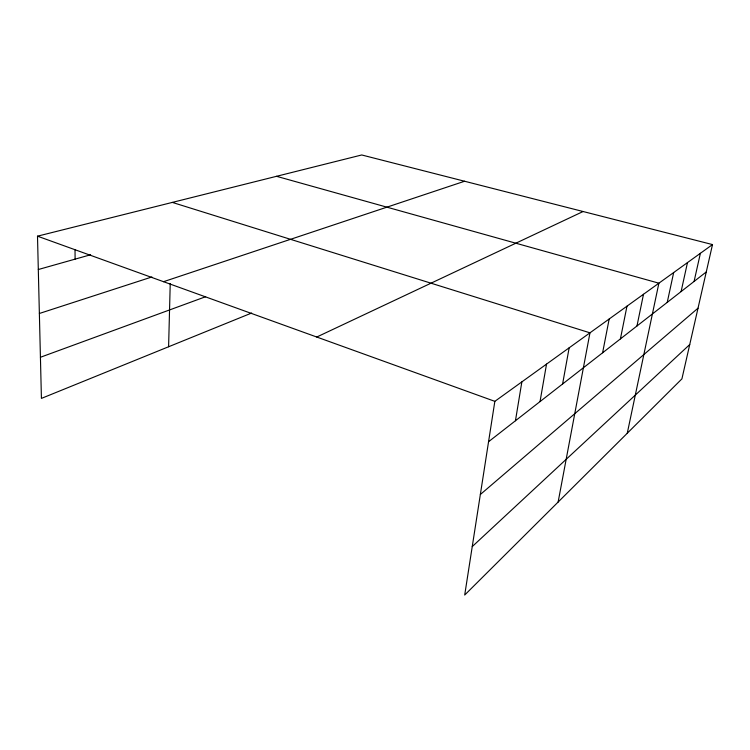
<?xml version="1.0" encoding="UTF-8"?>
<svg xmlns="http://www.w3.org/2000/svg" width="750" height="750" viewBox="0 0 750 750"><rect width="100%" height="100%" fill="white"/><g stroke="black" fill="none" stroke-linecap="round" stroke-linejoin="round"><path stroke-width="1.12" d="M168.6 346.753L170.231 283.547M712.5 244.575L494.841 401.344L464.7 595.031L681.919 378.863L712.5 244.575L361.725 154.969L37.5 236.175L41.419 398.4L251.672 313.022M515.447 420.759L521.859 381.891M540.028 401.588L546.534 364.116M562.603 383.981L569.156 347.822M558.122 502.069L589.969 332.831L172.312 202.406M602.606 352.781L609.178 318.994M620.419 338.897L626.972 306.178M636.975 325.988L643.5 294.272M627.263 433.256L658.884 283.191L276.516 176.306M667.238 302.381L673.669 272.55M681.103 291.572L687.469 262.603M694.087 281.447L700.388 253.303M472.247 546.581L689.738 344.55M480.347 494.503L698.006 308.203M488.559 441.722L706.266 271.95M316.753 337.031L583.088 211.519M40.425 357.272L205.641 296.719M163.528 281.691L464.587 181.247M39.366 313.481L151.894 276.966M38.306 269.522L90.619 254.756M37.5 236.175L494.841 401.344M75.019 249.9L75.113 259.125"/></g></svg>
